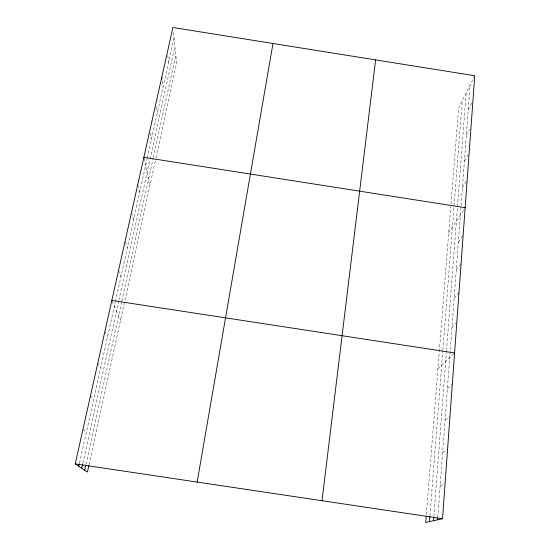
<?xml version="1.0" encoding="UTF-8"?>
<svg xmlns="http://www.w3.org/2000/svg" width="550" height="550" viewBox="0 0 550 550"><rect width="100%" height="100%" fill="white"/><g stroke="black" fill="none" stroke-linecap="round" stroke-linejoin="round"><path stroke-width="0.41" stroke-dasharray="2.75 2.06" d="M437.8 517.254L470.078 85.078M433.854 516.539L446.462 351.278M446.524 350.433L466.166 92.895M429.956 515.742L442.805 350.694M442.874 349.841L462.268 100.684M426.332 514.841L450.787 206.594M450.993 204.043L458.611 108.006L474.396 76.45M85.979 464.365L121.632 301.895M121.811 301.077L153.12 158.379M153.299 157.561L175.787 55.089M89.045 464.668L155.437 160.325M155.98 157.809L176.626 63.174L173.25 30.683M82.871 463.272L118.683 301.043M118.869 300.218L174.893 46.475M79.544 462.962L115.28 302.101M115.466 301.276L147.077 158.991M147.262 158.153L173.993 37.84M468.229 109.821L472.539 101.592M466.338 135.156L469.487 129.436M464.399 161.109L469.136 152.941M462.413 187.708L467.17 179.974M448.717 232.698L464.723 208.361M458.356 242.083L463.148 235.29M456.28 269.871L461.086 263.587M454.149 298.361L458.975 292.607M451.969 327.58L456.809 322.382M437.924 368.748L453.977 353.519M447.432 388.307L452.306 384.326M445.074 419.877L449.955 416.556M442.654 452.299L447.549 449.673M440.165 485.602L445.074 483.711M82.974 429.344L86.316 432.493M90.489 395.773L93.617 399.637M97.797 363.117L100.719 367.661M104.906 331.347L107.635 336.524M112.145 301.146L120.546 320.244M118.566 270.304L120.938 276.657M125.379 241.739L127.332 247.864M131.532 212.389L133.567 219.794M137.768 184.525L139.652 192.411M144.024 158.194L149.82 186.065M150.535 133.265L151.553 138.861M156.441 106.81L157.369 112.674M162.271 81.517L163.041 87.12M167.784 55.529L168.582 62.184"/><path stroke-width="0.82" d="M426.202 516.546L425.728 522.5L442.523 518.712L474.753 75.735L172.92 27.5L75.247 463.87L87.436 472.038L88.866 465.486M437.614 519.819L437.738 518.107M433.538 520.74L433.792 517.385M429.495 521.648L429.894 516.581M322.018 500.713L375.616 59.888M197.141 482.068L272.993 43.491M84.7 470.202L85.8 465.204M81.771 468.243L82.686 464.097M78.815 466.256L79.358 463.788M75.247 463.87L442.523 518.712M111.829 300.424L454.589 352.949M143.853 157.362L465.156 207.701M161.721 77.516L161.941 79.117"/></g></svg>
